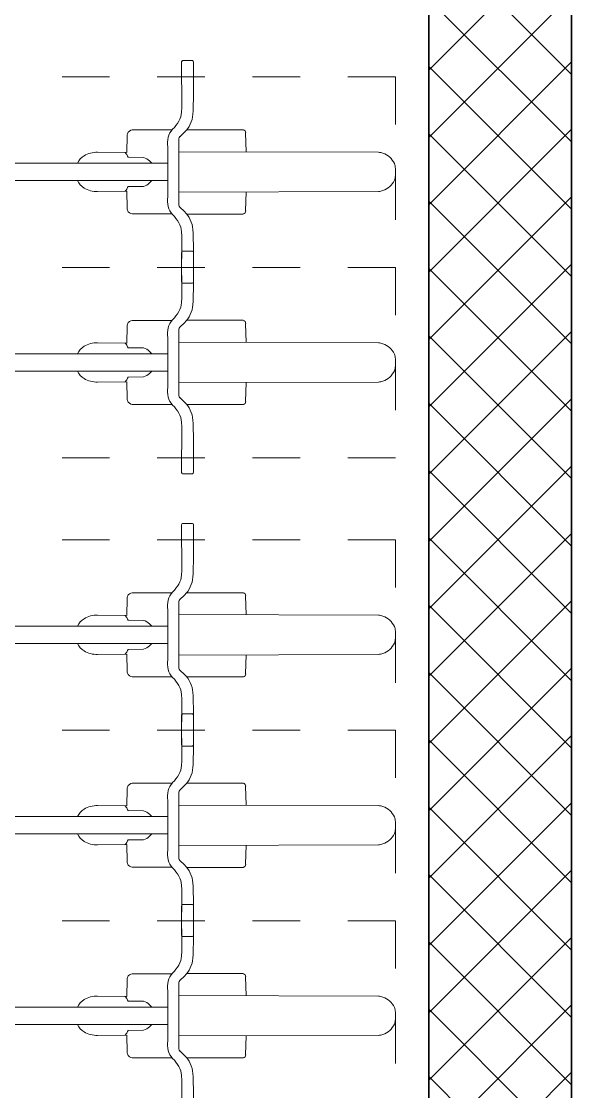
# Model space of a CAD drawing. Header units: metres. Extents: x -35.6 to 33, y -21.5 to 5.9.
# Drawn here: x 24.597 to 25.752, y -11.624 to -9.377 of the extents above; entities that cross this region are included whole.
import ezdxf

# ---------------------------------------------------------------- set-up
doc = ezdxf.new("R2010")
doc.units = ezdxf.units.M
doc.linetypes.add('_Verdeckte Linien_', pattern=[0.15, 0.1, -0.05])
for name, color, linetype, lineweight in [('A-DETL-GENF-HDLN', 7, '_Verdeckte Linien_', 9), ('A-DETL-GENF-OTLN', 7, 'Continuous', 9), ('A-WALL-____-MCUT', 7, 'Continuous', 35), ('A-WALL-____-PATT', 7, 'Continuous', 35), ('C-PRKG-____-OTLN', 7, 'Continuous', 9)]:
    doc.layers.add(name, color=color, linetype=linetype, lineweight=lineweight)

# ---------------------------------------------------------------- blocks, each defined once
blk = doc.blocks.new('Fahrradstellplatz - Fahrradstellplatz-23804821--01_UG_OK_FFB_AF_ru')
at = {"layer": 'A-DETL-GENF-HDLN', "color": 253, "true_color": 0x999999}
for p, q in [((6, 0), (6, 2)), ((6, 0), (6, 2)), ((6.4, 0), (6.4, 2)), ((6.4, 0), (6.4, 2)), ((6.8, 0), (6.8, 2)), ((6, 0), (5.6, 0)), ((6.4, 0), (6, 0)), ((6.8, 0), (6.4, 0))]:
    blk.add_line(p, q, dxfattribs=at)
at = {"layer": 'A-DETL-GENF-OTLN', "color": 253, "true_color": 0x999999}
for p, q in [((5.7825, 1.0675), (5.7825, 0.478)), ((5.8187, 1.0675), (5.8187, 0.478)), ((6.1825, 1.0675), (6.1825, 0.478)), ((6.2187, 1.0675), (6.2187, 0.478)), ((6.5825, 1.0675), (6.5825, 0.478)), ((6.6187, 1.0675), (6.6187, 0.478)), ((5.76, 0.564), (5.7592, 0.6253)), ((5.8412, 0.564), (5.842, 0.6253)), ((6.16, 0.564), (6.1592, 0.6253)), ((6.2412, 0.564), (6.242, 0.6253)), ((6.56, 0.564), (6.5592, 0.6253)), ((6.6412, 0.564), (6.642, 0.6253)), ((5.7242, 0.5633), (5.76, 0.564)), ((5.7599, 0.5677), (5.7626, 0.5655)), ((5.8413, 0.5677), (5.8386, 0.5655)), ((5.877, 0.5633), (5.8412, 0.564)), ((6.1242, 0.5633), (6.16, 0.564)), ((6.1599, 0.5677), (6.1626, 0.5655)), ((6.2413, 0.5677), (6.2386, 0.5655)), ((6.277, 0.5633), (6.2412, 0.564)), ((6.5242, 0.5633), (6.56, 0.564)), ((6.5599, 0.5677), (6.5626, 0.5655)), ((6.6413, 0.5677), (6.6386, 0.5655)), ((6.677, 0.5633), (6.6412, 0.564)), ((5.7124, 0.469), (5.7124, 0.5492)), ((5.7703, 0.5287), (5.7697, 0.5614)), ((5.8309, 0.5287), (5.8315, 0.5614)), ((5.8888, 0.469), (5.8888, 0.5492)), ((6.1124, 0.469), (6.1124, 0.5492)), ((6.1703, 0.5287), (6.1697, 0.5614)), ((6.2309, 0.5287), (6.2315, 0.5614)), ((6.2888, 0.469), (6.2888, 0.5492)), ((6.5124, 0.469), (6.5124, 0.5492)), ((6.5703, 0.5287), (6.5697, 0.5614)), ((6.6309, 0.5287), (6.6315, 0.5614)), ((6.6888, 0.469), (6.6888, 0.5492)), ((5.7825, 0.5111), (5.7776, 0.516)), ((5.8187, 0.5111), (5.8236, 0.516)), ((6.1825, 0.5111), (6.1776, 0.516)), ((6.2187, 0.5111), (6.2236, 0.516)), ((6.5825, 0.5111), (6.5776, 0.516)), ((6.6187, 0.5111), (6.6236, 0.516)), ((5.8006, 0.4779), (5.7482, 0.4781)), ((5.853, 0.4781), (5.8006, 0.4779)), ((6.2006, 0.4779), (6.1482, 0.4781)), ((6.253, 0.4781), (6.2006, 0.4779)), ((6.6006, 0.4779), (6.5482, 0.4781)), ((6.653, 0.4781), (6.6006, 0.4779)), ((5.7266, 0.4527), (5.7174, 0.443)), ((5.7354, 0.4549), (5.8006, 0.4547)), ((5.7593, 0.0357), (5.7581, 0.4548)), ((5.8006, 0.4547), (5.8658, 0.4549)), ((5.8419, 0.0357), (5.8431, 0.4548)), ((5.8746, 0.4527), (5.8838, 0.443)), ((6.1266, 0.4527), (6.1174, 0.443)), ((6.1354, 0.4549), (6.2006, 0.4547)), ((6.1593, 0.0357), (6.1581, 0.4548)), ((6.2006, 0.4547), (6.2658, 0.4549)), ((6.2419, 0.0357), (6.2431, 0.4548)), ((6.2746, 0.4527), (6.2838, 0.443)), ((6.5266, 0.4527), (6.5174, 0.443)), ((6.5354, 0.4549), (6.6006, 0.4547)), ((6.5593, 0.0357), (6.5581, 0.4548)), ((6.6006, 0.4547), (6.6658, 0.4549)), ((6.6419, 0.0357), (6.6431, 0.4548)), ((6.6746, 0.4527), (6.6838, 0.443)), ((5.5695, 0.4488), (5.6654, 0.4486)), ((5.6654, 0.4486), (5.6751, 0.4491)), ((5.7122, 0.3193), (5.7122, 0.4382)), ((5.889, 0.3193), (5.889, 0.4382)), ((5.9358, 0.4486), (5.9261, 0.4491)), ((6.0317, 0.4488), (5.9358, 0.4486)), ((5.9667, 0.4263), (5.9667, 0.4463)), ((5.9695, 0.4488), (6.0654, 0.4486)), ((6.0345, 0.4263), (6.0345, 0.4463)), ((6.0654, 0.4486), (6.0751, 0.4491)), ((6.1122, 0.3193), (6.1122, 0.4382)), ((6.289, 0.3193), (6.289, 0.4382)), ((6.3358, 0.4486), (6.3261, 0.4491)), ((6.4317, 0.4488), (6.3358, 0.4486)), ((6.3667, 0.4263), (6.3667, 0.4463)), ((6.3695, 0.4488), (6.4654, 0.4486)), ((6.4345, 0.4263), (6.4345, 0.4463)), ((6.4654, 0.4486), (6.4751, 0.4491)), ((6.5122, 0.3193), (6.5122, 0.4382)), ((6.689, 0.3193), (6.689, 0.4382)), ((6.7358, 0.4486), (6.7261, 0.4491)), ((6.8317, 0.4488), (6.7358, 0.4486)), ((6.8345, 0.4263), (6.8345, 0.4463)), ((6.0202, 0.4238), (5.9698, 0.4242)), ((5.981, 0.4238), (6.0314, 0.4242)), ((6.4202, 0.4238), (6.3698, 0.4242)), ((6.381, 0.4238), (6.4314, 0.4242)), ((6.781, 0.4238), (6.8314, 0.4242)), ((5.7585, 0.3133), (5.7186, 0.3144)), ((5.8427, 0.3133), (5.8826, 0.3144)), ((6.1585, 0.3133), (6.1186, 0.3144)), ((6.2427, 0.3133), (6.2826, 0.3144)), ((6.5585, 0.3133), (6.5186, 0.3144)), ((6.6427, 0.3133), (6.6826, 0.3144)), ((5.7931, 0), (5.8006, 0)), ((5.8006, 0), (5.8081, 0)), ((6.1931, 0), (6.2006, 0)), ((6.2006, 0), (6.2081, 0)), ((6.5931, 0), (6.6006, 0)), ((6.6006, 0), (6.6081, 0))]:
    blk.add_line(p, q, dxfattribs=at)
for centre, radius, start, end in [((5.8138, 0.626), 0.0546, 149.4774, 180.6909), ((5.7952, 0.6369), 0.033, 113.0393, 149.4774), ((5.806, 0.6369), 0.033, 30.5226, 66.9607), ((5.7874, 0.626), 0.0546, 359.3091, 30.5226), ((6.2138, 0.626), 0.0546, 149.4774, 180.6909), ((6.1952, 0.6369), 0.033, 113.0393, 149.4774), ((6.206, 0.6369), 0.033, 30.5226, 66.9607), ((6.1874, 0.626), 0.0546, 359.3091, 30.5226), ((6.6138, 0.626), 0.0546, 149.4774, 180.6909), ((6.5952, 0.6369), 0.033, 113.0393, 149.4774), ((6.606, 0.6369), 0.033, 30.5226, 66.9607), ((6.5874, 0.626), 0.0546, 359.3091, 30.5226), ((5.7241, 0.5518), 0.0115, 89.7991, 128.2192), ((5.777, 0.5825), 0.0223, 229.8575, 251.052), ((5.8242, 0.5825), 0.0223, 288.948, 310.1425), ((5.8771, 0.5518), 0.0115, 51.7808, 90.2009), ((6.1241, 0.5518), 0.0115, 89.7991, 128.2192), ((6.177, 0.5825), 0.0223, 229.8575, 251.052), ((6.2242, 0.5825), 0.0223, 288.948, 310.1425), ((6.2771, 0.5518), 0.0115, 51.7808, 90.2009), ((6.5241, 0.5518), 0.0115, 89.7991, 128.2192), ((6.577, 0.5825), 0.0223, 229.8575, 251.052), ((6.6242, 0.5825), 0.0223, 288.948, 310.1425), ((6.6771, 0.5518), 0.0115, 51.7808, 90.2009), ((5.7247, 0.551), 0.0125, 128.2192, 188.3038), ((5.8765, 0.551), 0.0125, 351.6962, 51.7808), ((6.1247, 0.551), 0.0125, 128.2192, 188.3038), ((6.2765, 0.551), 0.0125, 351.6962, 51.7808), ((6.5247, 0.551), 0.0125, 128.2192, 188.3038), ((6.6765, 0.551), 0.0125, 351.6962, 51.7808), ((5.7968, 0.5354), 0.0273, 194.1816, 225.3541), ((5.8044, 0.5354), 0.0273, 314.6459, 345.8184), ((6.1968, 0.5354), 0.0273, 194.1816, 225.3541), ((6.2044, 0.5354), 0.0273, 314.6459, 345.8184), ((6.5968, 0.5354), 0.0273, 194.1816, 225.3541), ((6.6044, 0.5354), 0.0273, 314.6459, 345.8184), ((5.7355, 0.4431), 0.0347, 102.9222, 134.8059), ((5.7414, 0.4178), 0.0607, 83.5208, 102.9222), ((5.8598, 0.4178), 0.0607, 77.0778, 96.4792), ((5.8656, 0.4431), 0.0347, 45.1941, 77.0778), ((6.1355, 0.4431), 0.0347, 102.9222, 134.8059), ((6.1414, 0.4178), 0.0607, 83.5208, 102.9222), ((6.2598, 0.4178), 0.0607, 77.0778, 96.4792), ((6.2656, 0.4431), 0.0347, 45.1941, 77.0778), ((6.5355, 0.4431), 0.0347, 102.9222, 134.8059), ((6.5414, 0.4178), 0.0607, 83.5208, 102.9222), ((6.6598, 0.4178), 0.0607, 77.0778, 96.4792), ((6.6656, 0.4431), 0.0347, 45.1941, 77.0778), ((5.673, 0.491), 0.0419, 272.8793, 300.1335), ((5.6519, 0.5273), 0.0839, 300.1335, 314.8059), ((5.7353, 0.4364), 0.0186, 89.7864, 118.0605), ((5.8659, 0.4364), 0.0186, 61.9395, 90.2136), ((5.9493, 0.5273), 0.0839, 225.1941, 239.8665), ((5.9282, 0.491), 0.0419, 239.8665, 267.1207), ((6.073, 0.491), 0.0419, 272.8793, 300.1335), ((6.0519, 0.5273), 0.0839, 300.1335, 314.8059), ((6.1353, 0.4364), 0.0186, 89.7864, 118.0605), ((6.2659, 0.4364), 0.0186, 61.9395, 90.2136), ((6.3493, 0.5273), 0.0839, 225.1941, 239.8665), ((6.3282, 0.491), 0.0419, 239.8665, 267.1207), ((6.473, 0.491), 0.0419, 272.8793, 300.1335), ((6.4519, 0.5273), 0.0839, 300.1335, 314.8059), ((6.5353, 0.4364), 0.0186, 89.7864, 118.0605), ((6.6659, 0.4364), 0.0186, 61.9395, 90.2136), ((6.7493, 0.5273), 0.0839, 225.1941, 239.8665), ((6.7282, 0.491), 0.0419, 239.8665, 267.1207), ((5.6762, 0.482), 0.0567, 273.4273, 316.6249), ((5.925, 0.482), 0.0567, 223.3751, 266.5727), ((5.9692, 0.4463), 0.00251, 83.5873, 180), ((6.0319, 0.4463), 0.00251, 0, 96.4127), ((6.0762, 0.482), 0.0567, 273.4273, 316.6249), ((6.325, 0.482), 0.0567, 223.3751, 266.5727), ((6.3692, 0.4463), 0.00251, 83.5873, 180), ((6.4319, 0.4463), 0.00251, 0, 96.4127), ((6.4762, 0.482), 0.0567, 273.4273, 316.6249), ((6.725, 0.482), 0.0567, 223.3751, 266.5727), ((6.8319, 0.4463), 0.00251, 0, 96.4127), ((5.6251, 1.3361), 0.9124, 269.6923, 273.4273), ((5.9761, 1.3361), 0.9124, 266.5727, 270.3077), ((5.9698, 0.4274), 0.00327, 199.6166, 269.5389), ((6.0251, 1.3361), 0.9124, 269.6923, 273.4273), ((6.0314, 0.4274), 0.00327, 270.4611, 340.3834), ((6.3761, 1.3361), 0.9124, 266.5727, 270.3077), ((6.3698, 0.4274), 0.00327, 199.6166, 269.5389), ((6.4251, 1.3361), 0.9124, 269.6923, 273.4273), ((6.4314, 0.4274), 0.00327, 270.4611, 340.3834), ((6.7761, 1.3361), 0.9124, 266.5727, 270.3077), ((6.8314, 0.4274), 0.00327, 270.4611, 340.3834), ((5.7188, 0.3212), 0.00683, 196.6805, 268.4014), ((5.8824, 0.3212), 0.00683, 271.5986, 343.3195), ((6.1188, 0.3212), 0.00683, 196.6805, 268.4014), ((6.2824, 0.3212), 0.00683, 271.5986, 343.3195), ((6.5188, 0.3212), 0.00683, 196.6805, 268.4014), ((6.6824, 0.3212), 0.00683, 271.5986, 343.3195), ((5.7997, 0.0394), 0.0406, 185.2642, 198.9471), ((5.8003, 0.0396), 0.0412, 198.9471, 245.2958), ((5.8009, 0.0396), 0.0412, 294.7042, 341.0529), ((5.8015, 0.0394), 0.0406, 341.0529, 354.7358), ((6.1997, 0.0394), 0.0406, 185.2642, 198.9471), ((6.2003, 0.0396), 0.0412, 198.9471, 245.2958), ((6.2009, 0.0396), 0.0412, 294.7042, 341.0529), ((6.2015, 0.0394), 0.0406, 341.0529, 354.7358), ((6.5997, 0.0394), 0.0406, 185.2642, 198.9471), ((6.6003, 0.0396), 0.0412, 198.9471, 245.2958), ((6.6009, 0.0396), 0.0412, 294.7042, 341.0529), ((6.6015, 0.0394), 0.0406, 341.0529, 354.7358), ((5.7931, 0.024), 0.024, 245.2958, 269.9884), ((5.8081, 0.024), 0.024, 270.0116, 294.7042), ((6.1931, 0.024), 0.024, 245.2958, 269.9884), ((6.2081, 0.024), 0.024, 270.0116, 294.7042), ((6.5931, 0.024), 0.024, 245.2958, 269.9884), ((6.6081, 0.024), 0.024, 270.0116, 294.7042)]:
    blk.add_arc(centre, radius, start, end, dxfattribs=at)
blk = doc.blocks.new('Fahrradstellplatz - Fahrradstellplatz-23805621--01_UG_OK_FFB_AF_ru')
at = {"layer": 'A-DETL-GENF-HDLN', "color": 253, "true_color": 0x999999}
for p, q in [((0, 0), (0, 2)), ((0.4, 0), (0.4, 2)), ((0.4, 0), (0.4, 2)), ((0.8, 0), (0.8, 2)), ((0.4, 0), (0, 0)), ((0.8, 0), (0.4, 0))]:
    blk.add_line(p, q, dxfattribs=at)
at = {"layer": 'A-DETL-GENF-OTLN', "color": 253, "true_color": 0x999999}
for p, q in [((0.1825, 1.0675), (0.1825, 0.478)), ((0.2187, 1.0675), (0.2187, 0.478)), ((0.5825, 1.0675), (0.5825, 0.478)), ((0.6187, 1.0675), (0.6187, 0.478)), ((0.16, 0.564), (0.1592, 0.6253)), ((0.2412, 0.564), (0.242, 0.6253)), ((0.56, 0.564), (0.5592, 0.6253)), ((0.6412, 0.564), (0.642, 0.6253)), ((0.1242, 0.5633), (0.16, 0.564)), ((0.1599, 0.5677), (0.1626, 0.5655)), ((0.2413, 0.5677), (0.2386, 0.5655)), ((0.277, 0.5633), (0.2412, 0.564)), ((0.5242, 0.5633), (0.56, 0.564)), ((0.5599, 0.5677), (0.5626, 0.5655)), ((0.6413, 0.5677), (0.6386, 0.5655)), ((0.677, 0.5633), (0.6412, 0.564)), ((0.1124, 0.469), (0.1124, 0.5492)), ((0.1703, 0.5287), (0.1697, 0.5614)), ((0.2309, 0.5287), (0.2315, 0.5614)), ((0.2888, 0.469), (0.2888, 0.5492)), ((0.5124, 0.469), (0.5124, 0.5492)), ((0.5703, 0.5287), (0.5697, 0.5614)), ((0.6309, 0.5287), (0.6315, 0.5614)), ((0.6888, 0.469), (0.6888, 0.5492)), ((0.1825, 0.5111), (0.1776, 0.516)), ((0.2187, 0.5111), (0.2236, 0.516)), ((0.5825, 0.5111), (0.5776, 0.516)), ((0.6187, 0.5111), (0.6236, 0.516)), ((0.2006, 0.4779), (0.1482, 0.4781)), ((0.253, 0.4781), (0.2006, 0.4779)), ((0.6006, 0.4779), (0.5482, 0.4781)), ((0.653, 0.4781), (0.6006, 0.4779)), ((0.1266, 0.4527), (0.1174, 0.443)), ((0.1354, 0.4549), (0.2006, 0.4547)), ((0.1593, 0.0357), (0.1581, 0.4548)), ((0.2006, 0.4547), (0.2658, 0.4549)), ((0.2419, 0.0357), (0.2431, 0.4548)), ((0.2746, 0.4527), (0.2838, 0.443)), ((0.5266, 0.4527), (0.5174, 0.443)), ((0.5354, 0.4549), (0.6006, 0.4547)), ((0.5593, 0.0357), (0.5581, 0.4548)), ((0.6006, 0.4547), (0.6658, 0.4549)), ((0.6419, 0.0357), (0.6431, 0.4548)), ((0.6746, 0.4527), (0.6838, 0.443)), ((-0.0333, 0.4263), (-0.0333, 0.4463)), ((-0.0305, 0.4488), (0.0654, 0.4486)), ((0.0654, 0.4486), (0.0751, 0.4491)), ((0.1122, 0.3193), (0.1122, 0.4382)), ((0.289, 0.3193), (0.289, 0.4382)), ((0.3358, 0.4486), (0.3261, 0.4491)), ((0.4317, 0.4488), (0.3358, 0.4486)), ((0.3667, 0.4263), (0.3667, 0.4463)), ((0.3695, 0.4488), (0.4654, 0.4486)), ((0.4345, 0.4263), (0.4345, 0.4463)), ((0.4654, 0.4486), (0.4751, 0.4491)), ((0.5122, 0.3193), (0.5122, 0.4382)), ((0.689, 0.3193), (0.689, 0.4382)), ((0.7358, 0.4486), (0.7261, 0.4491)), ((0.8317, 0.4488), (0.7358, 0.4486)), ((0.8345, 0.4263), (0.8345, 0.4463)), ((0.0202, 0.4238), (-0.0302, 0.4242)), ((0.4202, 0.4238), (0.3698, 0.4242)), ((0.381, 0.4238), (0.4314, 0.4242)), ((0.781, 0.4238), (0.8314, 0.4242)), ((0.1585, 0.3133), (0.1186, 0.3144)), ((0.2427, 0.3133), (0.2826, 0.3144)), ((0.5585, 0.3133), (0.5186, 0.3144)), ((0.6427, 0.3133), (0.6826, 0.3144)), ((0.1931, 0), (0.2006, 0)), ((0.2006, 0), (0.2081, 0)), ((0.5931, 0), (0.6006, 0)), ((0.6006, 0), (0.6081, 0))]:
    blk.add_line(p, q, dxfattribs=at)
for centre, radius, start, end in [((0.2138, 0.626), 0.0546, 149.4774, 180.6909), ((0.1952, 0.6369), 0.033, 113.0393, 149.4774), ((0.206, 0.6369), 0.033, 30.5226, 66.9607), ((0.1874, 0.626), 0.0546, 359.3091, 30.5226), ((0.6138, 0.626), 0.0546, 149.4774, 180.6909), ((0.5952, 0.6369), 0.033, 113.0393, 149.4774), ((0.606, 0.6369), 0.033, 30.5226, 66.9607), ((0.5874, 0.626), 0.0546, 359.3091, 30.5226), ((0.1241, 0.5518), 0.0115, 89.7991, 128.2192), ((0.177, 0.5825), 0.0223, 229.8575, 251.052), ((0.2242, 0.5825), 0.0223, 288.948, 310.1425), ((0.2771, 0.5518), 0.0115, 51.7808, 90.2009), ((0.5241, 0.5518), 0.0115, 89.7991, 128.2192), ((0.577, 0.5825), 0.0223, 229.8575, 251.052), ((0.6242, 0.5825), 0.0223, 288.948, 310.1425), ((0.6771, 0.5518), 0.0115, 51.7808, 90.2009), ((0.1247, 0.551), 0.0125, 128.2192, 188.3038), ((0.2765, 0.551), 0.0125, 351.6962, 51.7808), ((0.5247, 0.551), 0.0125, 128.2192, 188.3038), ((0.6765, 0.551), 0.0125, 351.6962, 51.7808), ((0.1968, 0.5354), 0.0273, 194.1816, 225.3541), ((0.2044, 0.5354), 0.0273, 314.6459, 345.8184), ((0.5968, 0.5354), 0.0273, 194.1816, 225.3541), ((0.6044, 0.5354), 0.0273, 314.6459, 345.8184), ((0.1355, 0.4431), 0.0347, 102.9222, 134.8059), ((0.1414, 0.4178), 0.0607, 83.5208, 102.9222), ((0.2598, 0.4178), 0.0607, 77.0778, 96.4792), ((0.2656, 0.4431), 0.0347, 45.1941, 77.0778), ((0.5355, 0.4431), 0.0347, 102.9222, 134.8059), ((0.5414, 0.4178), 0.0607, 83.5208, 102.9222), ((0.6598, 0.4178), 0.0607, 77.0778, 96.4792), ((0.6656, 0.4431), 0.0347, 45.1941, 77.0778), ((0.073, 0.491), 0.0419, 272.8793, 300.1335), ((0.0519, 0.5273), 0.0839, 300.1335, 314.8059), ((0.1353, 0.4364), 0.0186, 89.7864, 118.0605), ((0.2659, 0.4364), 0.0186, 61.9395, 90.2136), ((0.3493, 0.5273), 0.0839, 225.1941, 239.8665), ((0.3282, 0.491), 0.0419, 239.8665, 267.1207), ((0.473, 0.491), 0.0419, 272.8793, 300.1335), ((0.4519, 0.5273), 0.0839, 300.1335, 314.8059), ((0.5353, 0.4364), 0.0186, 89.7864, 118.0605), ((0.6659, 0.4364), 0.0186, 61.9395, 90.2136), ((0.7493, 0.5273), 0.0839, 225.1941, 239.8665), ((0.7282, 0.491), 0.0419, 239.8665, 267.1207), ((-0.0308, 0.4463), 0.00251, 83.5873, 180), ((0.0762, 0.482), 0.0567, 273.4273, 316.6249), ((0.325, 0.482), 0.0567, 223.3751, 266.5727), ((0.3692, 0.4463), 0.00251, 83.5873, 180), ((0.4319, 0.4463), 0.00251, 0, 96.4127), ((0.4762, 0.482), 0.0567, 273.4273, 316.6249), ((0.725, 0.482), 0.0567, 223.3751, 266.5727), ((0.8319, 0.4463), 0.00251, 0, 96.4127), ((-0.0302, 0.4274), 0.00327, 199.6166, 269.5389), ((0.0251, 1.3361), 0.9124, 269.6923, 273.4273), ((0.3761, 1.3361), 0.9124, 266.5727, 270.3077), ((0.3698, 0.4274), 0.00327, 199.6166, 269.5389), ((0.4251, 1.3361), 0.9124, 269.6923, 273.4273), ((0.4314, 0.4274), 0.00327, 270.4611, 340.3834), ((0.7761, 1.3361), 0.9124, 266.5727, 270.3077), ((0.8314, 0.4274), 0.00327, 270.4611, 340.3834), ((0.1188, 0.3212), 0.00683, 196.6805, 268.4014), ((0.2824, 0.3212), 0.00683, 271.5986, 343.3195), ((0.5188, 0.3212), 0.00683, 196.6805, 268.4014), ((0.6824, 0.3212), 0.00683, 271.5986, 343.3195), ((0.1997, 0.0394), 0.0406, 185.2642, 198.9471), ((0.2003, 0.0396), 0.0412, 198.9471, 245.2958), ((0.2009, 0.0396), 0.0412, 294.7042, 341.0529), ((0.2015, 0.0394), 0.0406, 341.0529, 354.7358), ((0.5997, 0.0394), 0.0406, 185.2642, 198.9471), ((0.6003, 0.0396), 0.0412, 198.9471, 245.2958), ((0.6009, 0.0396), 0.0412, 294.7042, 341.0529), ((0.6015, 0.0394), 0.0406, 341.0529, 354.7358), ((0.1931, 0.024), 0.024, 245.2958, 269.9884), ((0.2081, 0.024), 0.024, 270.0116, 294.7042), ((0.5931, 0.024), 0.024, 245.2958, 269.9884), ((0.6081, 0.024), 0.024, 270.0116, 294.7042)]:
    blk.add_arc(centre, radius, start, end, dxfattribs=at)

msp = doc.modelspace()

# ---------------------------------------------------------------- hatches: boundary and pattern name
at = {"layer": 'A-WALL-____-PATT', "lineweight": 9}
h = msp.add_hatch(dxfattribs=at)
h.set_pattern_fill('FP_1', color=256, style=0, pattern_type=2)
h.set_pattern_definition([(45, (0, 0), (-0.07071068, 0.07071068), []), (135, (0, 0), (-0.07071068, -0.07071068), [])])
h.paths.add_polyline_path([(25.452, -17.7334), (25.752, -17.7334), (25.752, -2.3534), (25.452, -2.3534), (25.452, -17.7314)])

# ---------------------------------------------------------------- linework, layer by layer
at = {"layer": 'A-WALL-____-MCUT'}
for p, q in [((25.452, -2.3534), (25.452, -17.4334)), ((25.752, -17.7334), (25.752, -2.3534))]:
    msp.add_line(p, q, dxfattribs=at)

# ---------------------------------------------------------------- block references
at = {"layer": 'C-PRKG-____-OTLN', "color": 253, "true_color": 0x999999}
for name, p, rotation in [('Fahrradstellplatz - Fahrradstellplatz-23805621--01_UG_OK_FFB_AF_ru', (25.382, -10.2934), 90.00000000000031), ('Fahrradstellplatz - Fahrradstellplatz-23804821--01_UG_OK_FFB_AF_ru', (25.382, -17.2654), 89.9999999999993)]:
    msp.add_blockref(name, p, dxfattribs=dict(at, rotation=rotation))

doc.saveas('drawing.dxf')
